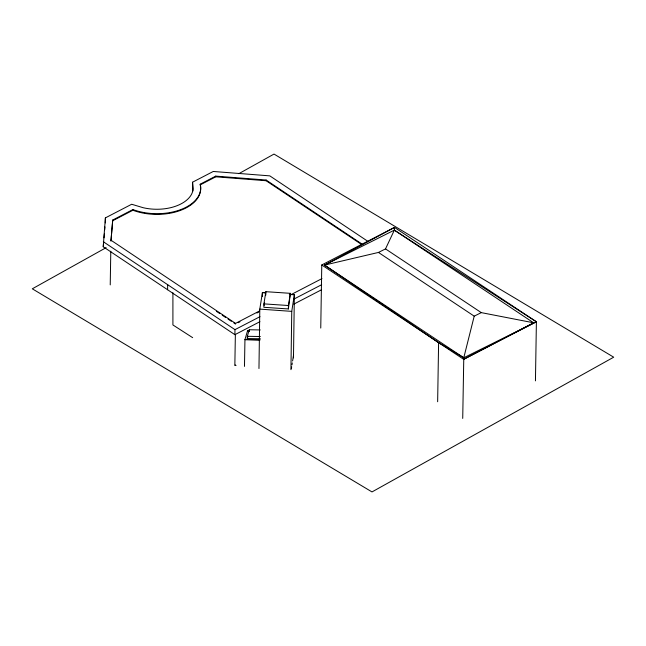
<?xml version="1.0" encoding="UTF-8"?>
<svg xmlns="http://www.w3.org/2000/svg" width="646" height="646" viewBox="0 0 646 646"><rect width="100%" height="100%" fill="white"/><g stroke="black" fill="none" stroke-linecap="round" stroke-linejoin="round"><path stroke-width="0.97" d="M258.965 368.527L259.797 309.111L291.75 311.372L294.366 294.689L289.376 294.358M262.357 296.579L262.413 292.549L265.409 292.751M290.934 369.657L291.75 311.372M293.47 357.884L294.366 294.689L289.376 294.479M320.755 328.055L321.773 264.957L394.488 227.416L536.398 321.781L535.445 380.865M394.456 229.419L394.488 227.416L324.51 265.102L438.602 342.655L463.78 357.763L536.398 321.781L394.343 230.137L324.51 265.102L463.78 357.763L462.722 418.414M437.649 401.739L438.602 342.655M259.918 321.7L234.894 334.676L103.231 246.772L105.395 217.88L131.671 204.257L143.113 207.697A36.959 21.786 1 0 0 193.122 188.834L192.565 182.196L213.261 171.465L269.802 175.865L367.534 241.12M105.306 222.91L105.395 217.88M110.232 284.894L110.789 251.197M112.727 220.02L110.959 240.918L112.727 220.02L132.915 209.562A44.501 26.228 1 0 0 180.67 209.635A44.501 26.228 1 0 0 200.236 184.167L215.772 176.116L266.12 180.032L362.802 244.592M112.719 220.714L132.906 210.257L132.915 209.562M167.589 289.739L167.669 284.708M192.565 182.196L192.799 191.022M132.906 210.257A44.501 26.228 1 0 0 180.662 210.33A44.501 26.228 1 0 0 200.228 184.853L200.236 184.167M200.228 184.853L215.756 176.81L215.772 176.116M234.894 334.676L234.974 329.638L103.32 241.733M234.845 365.531L235.362 334.45M110.975 240.223L235.548 323.396L235.532 324.09L233.876 322.976M244.479 366.403L244.947 339.61L247.571 330.712L249.574 330.744M361.962 244.721L266.104 180.727L266.12 180.032M259.797 309.111L262.413 292.549L265.409 292.88M263.923 303.878L263.859 307.302L288.374 308.941L290.369 293.324L265.853 291.685L263.923 303.878L288.439 305.518L290.369 293.324M265.789 295.109L265.853 291.685M288.374 308.941L288.439 305.518M260.298 338.77L247.273 338.552L247.321 336.3L249.251 329.751L260.273 329.945M249.219 331.253L249.251 329.751M324.51 265.102L378.451 252.441L385.517 248.904L394.343 230.137L394.488 227.416M103.231 246.772L103.667 241.798M104.014 237.825L104.353 233.844M104.7 229.871L104.959 226.891M264.157 305.421L264.602 302.611M291.37 368.753L291.677 366.807M291.984 364.861L292.291 362.907M292.598 360.961L293.526 355.114M463.78 357.763L474.212 316.16L481.278 312.624L533.612 322.798L463.675 359.329L321.773 264.957M247.273 338.552L247.822 336.679M106.13 247.652L32.3 288.81L371.999 491.929L613.7 357.19L274.009 154.071L238.85 173.669M235.548 323.396L259.603 310.928M290.781 294.77L321.966 278.604M238.204 322.701L239.989 321.781M256.914 313.003L258.699 312.083M234.974 329.638L259.999 316.669M293.962 299.066L321.676 284.7M293.882 304.096L321.587 289.739M463.675 359.329L536.398 321.781M247.571 330.792L249.566 330.833M247.321 336.3L260.346 336.526M259.934 339.869L244.947 339.61L259.934 339.949M215.756 176.81L266.104 180.727M235.209 364.958L236.04 365.491M192.669 337.664L172.91 324.954L172.91 292.775M394.343 230.137L533.612 322.798M385.517 248.904L481.278 312.624M378.451 252.441L474.212 316.16M216.434 311.332L219.753 313.552M222.248 315.216L225.567 317.436M228.062 319.1L231.381 321.312"/></g></svg>
